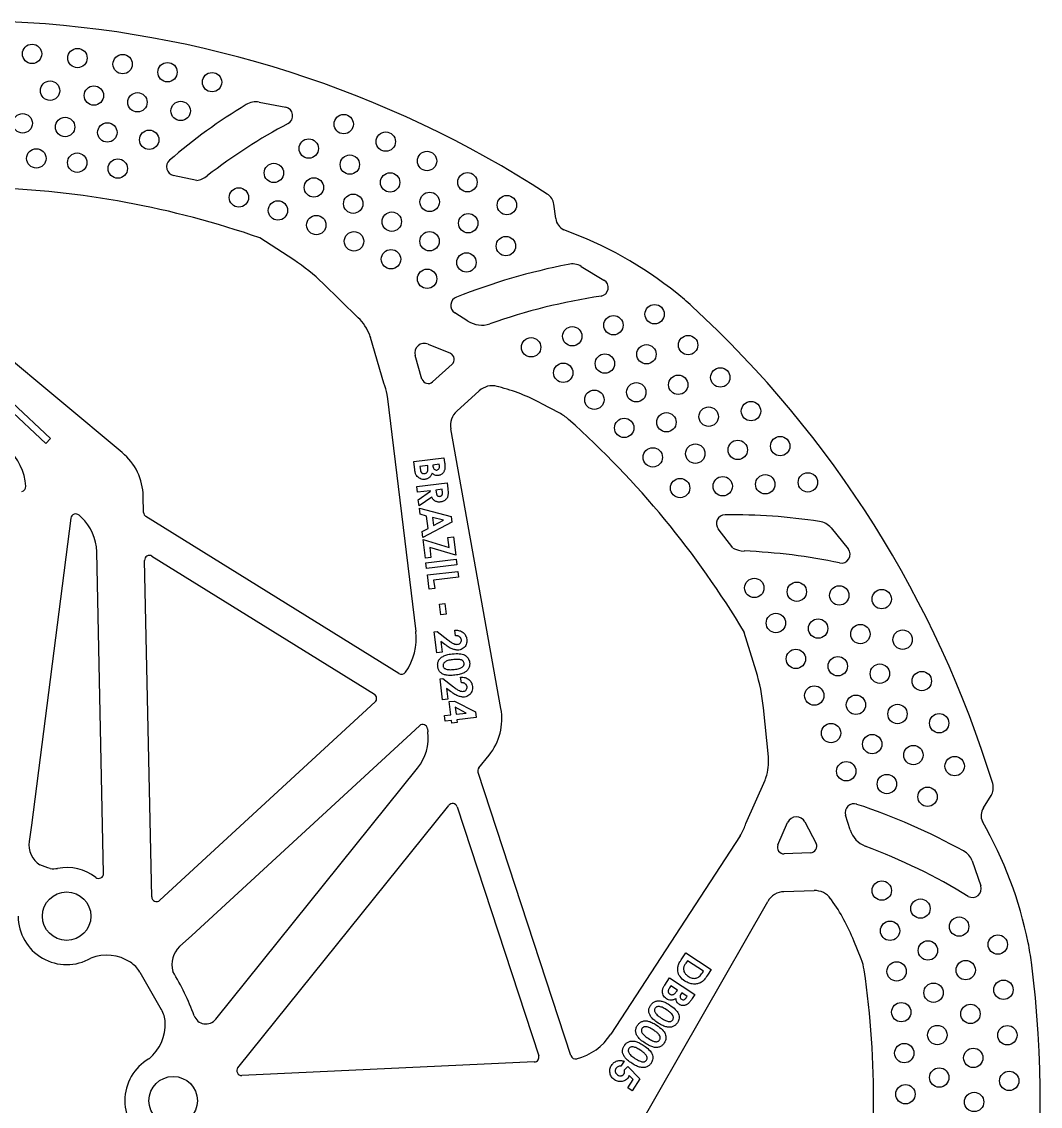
# Model space of a CAD drawing. Header units: millimetres. Extents: x -112 to 112, y -112 to 111.
# Drawn here: x 6.4 to 111.5, y -0.6 to 111.4 of the extents above; entities that cross this region are included whole.
import ezdxf

# ---------------------------------------------------------------- set-up
doc = ezdxf.new("R2010")
doc.units = ezdxf.units.MM

msp = doc.modelspace()

# ---------------------------------------------------------------- linework, layer by layer
at = {"color": 7, "linetype": 'Continuous', "lineweight": 25}
for p, q in [((30.86, 103.08), (33.61, 102.55)), ((24.43, 94.98), (22.01, 95.52)), ((61.48, 91.05), (61.28, 92.53)), ((34.44, 86.79), (30.94, 89.07)), ((16.74, 66.9), (-5.78, 85.68)), ((64.11, 86.12), (66.46, 84.71)), ((41.1, 80.82), (37.45, 84.38)), ((52.41, 80.48), (51.07, 81.34)), ((43.74, 74.08), (42.38, 78.77)), ((48.31, 78.11), (50.63, 77.15)), ((47.67, 74.48), (46.97, 76.91)), ((50.8, 76.02), (48.78, 74.19)), ((51.27, 71.19), (53.59, 73.28)), ((55.59, 73.69), (55.43, 73.74)), ((44.1, 72.71), (47.04, 48.43)), ((61.84, 71), (60.06, 71.95)), ((55.83, 40.48), (50.64, 69.35)), ((18.94, 60.73), (18.9, 62.42)), ((11.44, 60.13), (7.36, 28.46)), ((12.28, 60.44), (12.52, 60.21)), ((45.3, 44.09), (19.17, 60.31)), ((79.76, 57.06), (78.26, 59.02)), ((89.9, 59.13), (91.66, 56.96)), ((14.1, 56.67), (14.11, 56.67)), ((14.81, 23.46), (14.11, 56.67)), ((19.8, 56.21), (42.76, 41.96)), ((19.78, 21.05), (19.04, 55.78)), ((82.17, 44.35), (80.95, 48.34)), ((42.84, 41.16), (20.62, 20.69)), ((83.44, 35.49), (82.92, 40.56)), ((47.42, 38.71), (23.93, 17.07)), ((48.26, 38.4), (48.29, 38.07)), ((53.54, 34.35), (54.6, 35.67)), ((26.39, 8.41), (47.23, 34.34)), ((47.23, 34.34), (47.23, 34.34)), ((63.04, 4.66), (53.46, 33.88)), ((81.12, 28.63), (83.1, 33.1)), ((105.62, 30.23), (106.42, 31.49)), ((28.68, 3.41), (50.44, 30.49)), ((51.3, 30.33), (59.73, 4.65)), ((91.88, 27.96), (91.4, 29.48)), ((7.36, 28.46), (7.13, 26.76)), ((84.4, 26.41), (85.42, 28.73)), ((87.21, 28.78), (88.37, 26.55)), ((80.52, 27.35), (67.17, 6.86)), ((87.78, 25.58), (85.06, 25.48)), ((104.47, 24.76), (105.36, 22.17)), ((85.03, 21.58), (88.16, 21.69)), ((68.79, -4.87), (83.37, 20.57)), ((89.96, 20.72), (89.86, 20.86)), ((23.93, 17.07), (22.66, 15.91)), ((93.01, 14.64), (92.26, 16.51)), ((18.55, 13.28), (20.77, 9.42)), ((59.27, 4), (29.09, 2.6))]:
    msp.add_line(p, q, dxfattribs=at)
at = {"color": 7, "linetype": 'Continuous', "flags": 128}
for points in [[(1.39, 75.78), (9.32, 68.35), (9.32, 68.35), (8.85, 67.85), (8.85, 67.85), (0.92, 75.27)], [(46.82, 65.99), (49.95, 66.36), (49.95, 66.36), (50.01, 65.87), (50.01, 65.87), (50.02, 65.77), (50.03, 65.67), (50.04, 65.58), (50.04, 65.5), (50.04, 65.43), (50.04, 65.36), (50.04, 65.3), (50.03, 65.24), (50.03, 65.24), (50.02, 65.17), (50, 65.1), (49.98, 65.04), (49.96, 64.98), (49.93, 64.92), (49.89, 64.86), (49.85, 64.81), (49.81, 64.76), (49.76, 64.72), (49.71, 64.68), (49.66, 64.64), (49.6, 64.61), (49.55, 64.58), (49.48, 64.56), (49.42, 64.55), (49.35, 64.54), (49.35, 64.54), (49.27, 64.53), (49.18, 64.54), (49.1, 64.55), (49.02, 64.57), (48.94, 64.61), (48.87, 64.66), (48.79, 64.72), (48.72, 64.79), (48.72, 64.79), (48.69, 64.71), (48.66, 64.64), (48.63, 64.58), (48.6, 64.52), (48.56, 64.47), (48.52, 64.42), (48.48, 64.37), (48.43, 64.33), (48.38, 64.29), (48.33, 64.26), (48.28, 64.23), (48.23, 64.2), (48.17, 64.18), (48.1, 64.16), (48.04, 64.15), (47.97, 64.14), (47.97, 64.14), (47.84, 64.13), (47.72, 64.14), (47.59, 64.17), (47.48, 64.22), (47.37, 64.28), (47.27, 64.35), (47.18, 64.43), (47.11, 64.53), (47.08, 64.58), (47.05, 64.64), (47.02, 64.7), (47, 64.77), (46.98, 64.85), (46.96, 64.93), (46.94, 65.02), (46.93, 65.11), (46.93, 65.11), (46.82, 65.99)], [(48.27, 65.56), (47.46, 65.46), (47.46, 65.46), (47.48, 65.31), (47.48, 65.31), (47.49, 65.22), (47.51, 65.14), (47.53, 65.07), (47.54, 65), (47.56, 64.95), (47.59, 64.9), (47.61, 64.86), (47.64, 64.82), (47.66, 64.8), (47.69, 64.77), (47.73, 64.75), (47.76, 64.74), (47.8, 64.73), (47.84, 64.73), (47.88, 64.72), (47.92, 64.73), (47.92, 64.73), (47.97, 64.74), (48.02, 64.75), (48.06, 64.77), (48.1, 64.79), (48.14, 64.81), (48.17, 64.84), (48.2, 64.88), (48.22, 64.92), (48.25, 64.96), (48.27, 65.01), (48.28, 65.07), (48.29, 65.13), (48.29, 65.2), (48.29, 65.27), (48.29, 65.35), (48.28, 65.43), (48.28, 65.43), (48.27, 65.56)], [(49.46, 65.7), (48.8, 65.62), (48.8, 65.62), (48.81, 65.49), (48.81, 65.49), (48.83, 65.39), (48.86, 65.3), (48.9, 65.23), (48.94, 65.18), (49, 65.14), (49.06, 65.11), (49.13, 65.1), (49.2, 65.1), (49.2, 65.1), (49.27, 65.12), (49.33, 65.14), (49.38, 65.18), (49.43, 65.23), (49.46, 65.29), (49.48, 65.37), (49.48, 65.45), (49.48, 65.55), (49.48, 65.55), (49.46, 65.7)], [(50.27, 63.78), (50.34, 63.15), (50.34, 63.15), (50.36, 63.02), (50.37, 62.9), (50.37, 62.8), (50.37, 62.7), (50.37, 62.61), (50.36, 62.53), (50.35, 62.46), (50.34, 62.4), (50.32, 62.34), (50.3, 62.28), (50.27, 62.23), (50.24, 62.18), (50.2, 62.13), (50.16, 62.09), (50.12, 62.05), (50.07, 62), (50.02, 61.97), (49.97, 61.93), (49.91, 61.9), (49.85, 61.88), (49.79, 61.85), (49.72, 61.83), (49.65, 61.82), (49.58, 61.81), (49.58, 61.81), (49.51, 61.8), (49.43, 61.8), (49.36, 61.8), (49.29, 61.81), (49.23, 61.83), (49.17, 61.84), (49.11, 61.87), (49.05, 61.89), (48.99, 61.93), (48.94, 61.97), (48.89, 62.01), (48.84, 62.06), (48.8, 62.11), (48.76, 62.17), (48.72, 62.23), (48.68, 62.3), (48.68, 62.3), (47.38, 61.39), (47.38, 61.39), (47.3, 62.04), (47.3, 62.04), (48.54, 62.91), (48.54, 62.91), (48.53, 62.96), (48.53, 62.96), (47.21, 62.8), (47.21, 62.8), (47.14, 63.4), (47.14, 63.4), (50.27, 63.78)], [(49.11, 63.03), (49.14, 62.85), (49.14, 62.85), (49.15, 62.78), (49.16, 62.72), (49.17, 62.66), (49.19, 62.61), (49.2, 62.56), (49.22, 62.52), (49.24, 62.49), (49.26, 62.46), (49.31, 62.42), (49.37, 62.4), (49.44, 62.38), (49.52, 62.39), (49.52, 62.39), (49.57, 62.4), (49.61, 62.41), (49.65, 62.43), (49.69, 62.46), (49.72, 62.49), (49.75, 62.53), (49.77, 62.57), (49.78, 62.62), (49.79, 62.64), (49.79, 62.67), (49.79, 62.71), (49.79, 62.75), (49.79, 62.79), (49.79, 62.84), (49.78, 62.89), (49.77, 62.95), (49.77, 62.95), (49.75, 63.11), (49.75, 63.11), (49.11, 63.03)], [(50.68, 60.32), (50.76, 59.72), (50.76, 59.72), (47.77, 58.13), (47.77, 58.13), (47.7, 58.75), (47.7, 58.75), (48.31, 59.08), (48.31, 59.08), (48.16, 60.35), (48.16, 60.35), (47.48, 60.53), (47.48, 60.53), (47.41, 61.15), (47.41, 61.15), (50.68, 60.32)], [(49.89, 59.91), (48.77, 60.2), (48.77, 60.2), (48.87, 59.37), (48.87, 59.37), (49.89, 59.91)], [(50.94, 58.21), (51.17, 56.31), (51.17, 56.31), (48.48, 57.12), (48.48, 57.12), (48.6, 56.08), (48.6, 56.08), (48.03, 56.01), (48.03, 56.01), (47.8, 57.92), (47.8, 57.92), (50.47, 57.11), (50.47, 57.11), (50.35, 58.13), (50.35, 58.13), (50.94, 58.21)], [(51.22, 55.9), (51.29, 55.31), (51.29, 55.31), (48.16, 54.93), (48.16, 54.93), (48.09, 55.52), (48.09, 55.52), (51.22, 55.9)], [(51.37, 54.64), (51.44, 54.05), (51.44, 54.05), (48.88, 53.74), (48.88, 53.74), (48.99, 52.87), (48.99, 52.87), (48.42, 52.8), (48.42, 52.8), (48.24, 54.27), (48.24, 54.27), (51.37, 54.64)], [(50.04, 51.31), (50.17, 50.23), (50.17, 50.23), (49.63, 50.16), (49.63, 50.16), (49.5, 51.24), (49.5, 51.24), (50.04, 51.31)], [(51.15, 47.98), (51.08, 48.56), (51.08, 48.56), (51.21, 48.56), (51.33, 48.56), (51.44, 48.55), (51.55, 48.52), (51.65, 48.49), (51.74, 48.45), (51.83, 48.4), (51.92, 48.34), (52, 48.27), (52.06, 48.2), (52.13, 48.11), (52.18, 48.03), (52.22, 47.93), (52.26, 47.84), (52.28, 47.73), (52.3, 47.62), (52.3, 47.62), (52.31, 47.48), (52.3, 47.34), (52.28, 47.22), (52.24, 47.1), (52.19, 46.99), (52.12, 46.88), (52.03, 46.79), (51.94, 46.71), (51.83, 46.64), (51.72, 46.58), (51.61, 46.54), (51.49, 46.52), (51.49, 46.52), (51.42, 46.52), (51.35, 46.52), (51.27, 46.52), (51.2, 46.53), (51.12, 46.54), (51.04, 46.56), (50.96, 46.58), (50.87, 46.61), (50.79, 46.64), (50.69, 46.68), (50.6, 46.73), (50.5, 46.79), (50.39, 46.85), (50.28, 46.93), (50.16, 47.01), (50.04, 47.1), (50.04, 47.1), (49.63, 47.4), (49.63, 47.4), (49.77, 46.29), (49.77, 46.29), (49.22, 46.22), (49.22, 46.22), (48.95, 48.39), (48.95, 48.39), (49.24, 48.42), (49.24, 48.42), (50.34, 47.57), (50.34, 47.57), (50.44, 47.5), (50.53, 47.43), (50.62, 47.37), (50.7, 47.32), (50.77, 47.27), (50.84, 47.23), (50.91, 47.2), (50.97, 47.18), (51.08, 47.14), (51.19, 47.11), (51.28, 47.1), (51.37, 47.11), (51.37, 47.11), (51.46, 47.13), (51.54, 47.16), (51.6, 47.2), (51.66, 47.26), (51.7, 47.33), (51.73, 47.41), (51.74, 47.5), (51.74, 47.59), (51.74, 47.59), (51.73, 47.63), (51.72, 47.68), (51.7, 47.72), (51.68, 47.76), (51.66, 47.8), (51.63, 47.83), (51.59, 47.86), (51.56, 47.89), (51.52, 47.91), (51.47, 47.94), (51.43, 47.95), (51.38, 47.97), (51.33, 47.98), (51.27, 47.98), (51.21, 47.98), (51.15, 47.98)], [(52.59, 45.23), (52.6, 45.15), (52.6, 45.07), (52.59, 44.99), (52.59, 44.91), (52.57, 44.84), (52.55, 44.76), (52.52, 44.69), (52.49, 44.62), (52.45, 44.56), (52.41, 44.5), (52.36, 44.44), (52.31, 44.38), (52.25, 44.32), (52.18, 44.27), (52.1, 44.22), (52.03, 44.18), (51.94, 44.14), (51.84, 44.1), (51.74, 44.06), (51.62, 44.03), (51.5, 44), (51.37, 43.97), (51.23, 43.95), (51.08, 43.93), (51.08, 43.93), (50.93, 43.91), (50.78, 43.9), (50.65, 43.89), (50.52, 43.89), (50.4, 43.9), (50.29, 43.91), (50.19, 43.93), (50.09, 43.95), (50, 43.97), (49.92, 44), (49.84, 44.04), (49.77, 44.07), (49.71, 44.11), (49.65, 44.16), (49.59, 44.2), (49.54, 44.25), (49.49, 44.31), (49.45, 44.37), (49.42, 44.43), (49.38, 44.5), (49.36, 44.58), (49.34, 44.65), (49.32, 44.73), (49.3, 44.82), (49.3, 44.82), (49.3, 44.91), (49.29, 44.99), (49.3, 45.07), (49.31, 45.15), (49.32, 45.22), (49.34, 45.3), (49.37, 45.37), (49.4, 45.43), (49.43, 45.5), (49.48, 45.56), (49.52, 45.62), (49.58, 45.67), (49.64, 45.73), (49.7, 45.78), (49.77, 45.82), (49.85, 45.87), (49.93, 45.91), (50.03, 45.95), (50.13, 45.99), (50.24, 46.02), (50.36, 46.05), (50.49, 46.08), (50.63, 46.1), (50.78, 46.12), (50.78, 46.12), (50.99, 46.14), (51.19, 46.15), (51.37, 46.15), (51.53, 46.14), (51.69, 46.12), (51.83, 46.1), (51.95, 46.06), (52.06, 46.01), (52.06, 46.01), (52.17, 45.94), (52.27, 45.87), (52.35, 45.78), (52.43, 45.69), (52.48, 45.59), (52.53, 45.48), (52.57, 45.36), (52.59, 45.23)], [(52.03, 45.15), (52.01, 45.22), (51.98, 45.29), (51.95, 45.35), (51.9, 45.41), (51.87, 45.43), (51.83, 45.46), (51.79, 45.48), (51.75, 45.5), (51.71, 45.51), (51.65, 45.52), (51.6, 45.54), (51.54, 45.55), (51.48, 45.55), (51.41, 45.56), (51.33, 45.56), (51.24, 45.56), (51.15, 45.55), (51.06, 45.55), (50.95, 45.54), (50.84, 45.52), (50.84, 45.52), (50.7, 45.5), (50.57, 45.48), (50.45, 45.46), (50.35, 45.43), (50.25, 45.4), (50.17, 45.36), (50.1, 45.32), (50.04, 45.28), (49.99, 45.24), (49.95, 45.19), (49.92, 45.15), (49.89, 45.1), (49.87, 45.05), (49.86, 45), (49.85, 44.94), (49.86, 44.89), (49.86, 44.89), (49.87, 44.84), (49.88, 44.79), (49.91, 44.74), (49.94, 44.7), (49.97, 44.66), (50.01, 44.63), (50.06, 44.6), (50.11, 44.57), (50.11, 44.57), (50.19, 44.54), (50.27, 44.52), (50.37, 44.5), (50.48, 44.5), (50.59, 44.49), (50.72, 44.5), (50.85, 44.5), (51, 44.52), (51, 44.52), (51.15, 44.54), (51.28, 44.56), (51.41, 44.59), (51.52, 44.62), (51.62, 44.65), (51.7, 44.68), (51.77, 44.72), (51.83, 44.76), (51.89, 44.81), (51.93, 44.85), (51.96, 44.9), (51.99, 44.94), (52.01, 44.99), (52.02, 45.04), (52.03, 45.1), (52.03, 45.15)], [(51.74, 43.13), (51.67, 43.71), (51.67, 43.71), (51.8, 43.71), (51.91, 43.71), (52.03, 43.7), (52.13, 43.67), (52.24, 43.64), (52.33, 43.6), (52.42, 43.55), (52.51, 43.49), (52.58, 43.42), (52.65, 43.35), (52.71, 43.27), (52.76, 43.18), (52.81, 43.09), (52.84, 42.99), (52.87, 42.88), (52.89, 42.77), (52.89, 42.77), (52.9, 42.63), (52.89, 42.5), (52.87, 42.37), (52.83, 42.25), (52.77, 42.14), (52.71, 42.04), (52.62, 41.94), (52.52, 41.86), (52.42, 41.79), (52.31, 41.73), (52.19, 41.7), (52.08, 41.67), (52.08, 41.67), (52.01, 41.67), (51.94, 41.67), (51.86, 41.67), (51.78, 41.68), (51.71, 41.69), (51.63, 41.71), (51.54, 41.73), (51.46, 41.76), (51.37, 41.79), (51.28, 41.83), (51.18, 41.88), (51.08, 41.94), (50.98, 42.01), (50.87, 42.08), (50.75, 42.16), (50.63, 42.25), (50.63, 42.25), (50.22, 42.55), (50.22, 42.55), (50.35, 41.44), (50.35, 41.44), (49.8, 41.37), (49.8, 41.37), (49.54, 43.54), (49.54, 43.54), (49.83, 43.57), (49.83, 43.57), (50.93, 42.72), (50.93, 42.72), (51.03, 42.65), (51.12, 42.58), (51.2, 42.52), (51.28, 42.47), (51.36, 42.42), (51.43, 42.39), (51.5, 42.35), (51.56, 42.33), (51.67, 42.29), (51.77, 42.27), (51.87, 42.25), (51.96, 42.26), (51.96, 42.26), (52.05, 42.28), (52.12, 42.31), (52.19, 42.35), (52.24, 42.41), (52.29, 42.48), (52.32, 42.56), (52.33, 42.65), (52.33, 42.74), (52.33, 42.74), (52.32, 42.78), (52.31, 42.83), (52.29, 42.87), (52.27, 42.91), (52.24, 42.95), (52.21, 42.98), (52.18, 43.01), (52.14, 43.04), (52.1, 43.07), (52.06, 43.09), (52.01, 43.1), (51.96, 43.12), (51.91, 43.13), (51.86, 43.13), (51.8, 43.13), (51.74, 43.13)], [(53.2, 40.15), (53.28, 39.56), (53.28, 39.56), (51.26, 39.31), (51.26, 39.31), (51.3, 39.04), (51.3, 39.04), (50.75, 38.97), (50.75, 38.97), (50.71, 39.25), (50.71, 39.25), (50.07, 39.17), (50.07, 39.17), (50, 39.75), (50, 39.75), (50.64, 39.83), (50.64, 39.83), (50.48, 41.2), (50.48, 41.2), (51.03, 41.26), (51.03, 41.26), (53.2, 40.15)], [(51.19, 39.9), (52.24, 40.02), (52.24, 40.02), (51.11, 40.61), (51.11, 40.61), (51.19, 39.9)], [(77.54, 13.55), (77.15, 12.96), (77.15, 12.96), (77.06, 12.82), (76.96, 12.69), (76.87, 12.58), (76.79, 12.48), (76.7, 12.39), (76.62, 12.31), (76.53, 12.25), (76.45, 12.2), (76.37, 12.15), (76.28, 12.12), (76.19, 12.09), (76.1, 12.06), (76, 12.05), (75.9, 12.04), (75.8, 12.03), (75.69, 12.04), (75.58, 12.05), (75.47, 12.07), (75.36, 12.09), (75.25, 12.13), (75.14, 12.17), (75.04, 12.22), (74.93, 12.28), (74.82, 12.34), (74.82, 12.34), (74.68, 12.45), (74.55, 12.56), (74.43, 12.68), (74.33, 12.81), (74.24, 12.94), (74.17, 13.08), (74.12, 13.22), (74.09, 13.37), (74.07, 13.51), (74.07, 13.64), (74.08, 13.77), (74.11, 13.9), (74.13, 13.97), (74.16, 14.04), (74.2, 14.13), (74.24, 14.22), (74.3, 14.32), (74.36, 14.42), (74.43, 14.54), (74.51, 14.66), (74.51, 14.66), (74.9, 15.27), (74.9, 15.27), (77.54, 13.55)], [(76.73, 13.37), (75.07, 14.45), (75.07, 14.45), (74.92, 14.21), (74.92, 14.21), (74.87, 14.13), (74.82, 14.05), (74.78, 13.98), (74.74, 13.91), (74.72, 13.84), (74.7, 13.78), (74.68, 13.72), (74.67, 13.66), (74.67, 13.56), (74.69, 13.46), (74.72, 13.35), (74.77, 13.24), (74.8, 13.19), (74.84, 13.13), (74.88, 13.08), (74.93, 13.03), (74.98, 12.98), (75.04, 12.93), (75.1, 12.89), (75.17, 12.84), (75.17, 12.84), (75.27, 12.78), (75.37, 12.73), (75.47, 12.69), (75.58, 12.66), (75.67, 12.64), (75.77, 12.63), (75.87, 12.64), (75.97, 12.65), (75.97, 12.65), (76.05, 12.68), (76.14, 12.72), (76.22, 12.77), (76.3, 12.83), (76.38, 12.9), (76.46, 12.99), (76.54, 13.09), (76.62, 13.2), (76.62, 13.2), (76.73, 13.37)], [(73.22, 12.68), (75.85, 10.96), (75.85, 10.96), (75.58, 10.55), (75.58, 10.55), (75.52, 10.46), (75.47, 10.38), (75.41, 10.31), (75.36, 10.24), (75.32, 10.19), (75.27, 10.13), (75.23, 10.09), (75.19, 10.05), (75.19, 10.05), (75.13, 10.01), (75.08, 9.97), (75.02, 9.93), (74.96, 9.9), (74.9, 9.87), (74.84, 9.85), (74.78, 9.84), (74.71, 9.83), (74.65, 9.82), (74.58, 9.83), (74.52, 9.83), (74.46, 9.84), (74.4, 9.86), (74.34, 9.89), (74.28, 9.91), (74.22, 9.95), (74.22, 9.95), (74.15, 10), (74.09, 10.06), (74.03, 10.12), (73.99, 10.19), (73.95, 10.27), (73.92, 10.35), (73.91, 10.45), (73.89, 10.55), (73.89, 10.55), (73.83, 10.51), (73.76, 10.48), (73.7, 10.45), (73.63, 10.42), (73.57, 10.4), (73.51, 10.39), (73.44, 10.38), (73.38, 10.38), (73.26, 10.39), (73.14, 10.42), (73.03, 10.46), (72.91, 10.53), (72.91, 10.53), (72.81, 10.61), (72.72, 10.7), (72.64, 10.8), (72.58, 10.91), (72.54, 11.03), (72.51, 11.14), (72.5, 11.26), (72.5, 11.38), (72.51, 11.44), (72.53, 11.51), (72.55, 11.57), (72.57, 11.64), (72.61, 11.71), (72.64, 11.78), (72.69, 11.86), (72.74, 11.94), (72.74, 11.94), (73.22, 12.68)], [(74.04, 11.42), (73.37, 11.86), (73.37, 11.86), (73.29, 11.74), (73.29, 11.74), (73.24, 11.66), (73.2, 11.59), (73.16, 11.53), (73.14, 11.47), (73.11, 11.41), (73.1, 11.36), (73.09, 11.31), (73.09, 11.27), (73.1, 11.23), (73.1, 11.19), (73.12, 11.16), (73.13, 11.12), (73.16, 11.09), (73.18, 11.06), (73.21, 11.04), (73.25, 11.01), (73.25, 11.01), (73.29, 10.99), (73.34, 10.97), (73.38, 10.95), (73.42, 10.94), (73.47, 10.94), (73.51, 10.94), (73.56, 10.95), (73.6, 10.96), (73.65, 10.98), (73.69, 11.01), (73.74, 11.04), (73.78, 11.08), (73.83, 11.13), (73.88, 11.19), (73.93, 11.25), (73.97, 11.32), (73.97, 11.32), (74.04, 11.42)], [(74.05, 8.05), (74, 7.98), (73.95, 7.92), (73.89, 7.86), (73.84, 7.81), (73.78, 7.76), (73.71, 7.72), (73.65, 7.68), (73.58, 7.65), (73.51, 7.62), (73.44, 7.6), (73.36, 7.59), (73.28, 7.58), (73.2, 7.58), (73.12, 7.58), (73.03, 7.59), (72.94, 7.61), (72.85, 7.63), (72.75, 7.66), (72.64, 7.7), (72.54, 7.75), (72.42, 7.8), (72.31, 7.87), (72.18, 7.94), (72.06, 8.02), (72.06, 8.02), (71.93, 8.11), (71.81, 8.19), (71.71, 8.27), (71.61, 8.35), (71.52, 8.43), (71.44, 8.51), (71.37, 8.59), (71.31, 8.67), (71.26, 8.74), (71.22, 8.82), (71.18, 8.89), (71.15, 8.97), (71.13, 9.04), (71.11, 9.12), (71.09, 9.19), (71.09, 9.26), (71.09, 9.33), (71.1, 9.4), (71.11, 9.47), (71.13, 9.55), (71.16, 9.62), (71.19, 9.69), (71.23, 9.77), (71.27, 9.84), (71.27, 9.84), (71.32, 9.91), (71.37, 9.98), (71.43, 10.04), (71.49, 10.09), (71.54, 10.14), (71.61, 10.18), (71.67, 10.22), (71.74, 10.25), (71.8, 10.27), (71.88, 10.29), (71.95, 10.31), (72.03, 10.32), (72.11, 10.32), (72.19, 10.32), (72.27, 10.31), (72.36, 10.29), (72.45, 10.27), (72.55, 10.24), (72.65, 10.2), (72.76, 10.16), (72.87, 10.1), (72.99, 10.04), (73.11, 9.97), (73.24, 9.89), (73.24, 9.89), (73.41, 9.77), (73.56, 9.65), (73.7, 9.54), (73.82, 9.42), (73.93, 9.31), (74.02, 9.2), (74.09, 9.09), (74.14, 8.98), (74.14, 8.98), (74.18, 8.86), (74.21, 8.74), (74.22, 8.62), (74.21, 8.51), (74.19, 8.39), (74.16, 8.28), (74.11, 8.16), (74.05, 8.05)], [(75.04, 10.77), (74.49, 11.13), (74.49, 11.13), (74.42, 11.02), (74.42, 11.02), (74.37, 10.94), (74.33, 10.85), (74.32, 10.77), (74.32, 10.7), (74.33, 10.64), (74.37, 10.58), (74.41, 10.52), (74.47, 10.48), (74.47, 10.48), (74.53, 10.44), (74.59, 10.43), (74.66, 10.42), (74.72, 10.43), (74.78, 10.46), (74.84, 10.5), (74.9, 10.56), (74.96, 10.64), (74.96, 10.64), (75.04, 10.77)], [(73.56, 8.35), (73.6, 8.41), (73.62, 8.48), (73.63, 8.55), (73.63, 8.63), (73.61, 8.71), (73.57, 8.79), (73.52, 8.87), (73.45, 8.96), (73.4, 9.01), (73.35, 9.06), (73.29, 9.11), (73.23, 9.16), (73.15, 9.21), (73.08, 9.27), (72.99, 9.33), (72.9, 9.39), (72.9, 9.39), (72.78, 9.47), (72.66, 9.53), (72.56, 9.59), (72.46, 9.64), (72.36, 9.67), (72.28, 9.7), (72.2, 9.72), (72.13, 9.72), (72.07, 9.72), (72.01, 9.71), (71.95, 9.7), (71.9, 9.68), (71.85, 9.65), (71.81, 9.62), (71.77, 9.58), (71.74, 9.54), (71.74, 9.54), (71.71, 9.49), (71.69, 9.44), (71.68, 9.39), (71.68, 9.34), (71.68, 9.29), (71.69, 9.24), (71.71, 9.19), (71.73, 9.13), (71.73, 9.13), (71.77, 9.06), (71.82, 8.99), (71.88, 8.92), (71.96, 8.84), (72.04, 8.77), (72.14, 8.69), (72.25, 8.61), (72.38, 8.52), (72.38, 8.52), (72.5, 8.44), (72.62, 8.38), (72.73, 8.32), (72.83, 8.27), (72.93, 8.23), (73.01, 8.2), (73.09, 8.18), (73.17, 8.17), (73.23, 8.17), (73.29, 8.18), (73.35, 8.19), (73.4, 8.21), (73.45, 8.24), (73.49, 8.27), (73.53, 8.31), (73.56, 8.35)], [(72.69, 5.97), (72.64, 5.9), (72.59, 5.84), (72.54, 5.78), (72.48, 5.73), (72.42, 5.68), (72.36, 5.64), (72.29, 5.6), (72.22, 5.57), (72.15, 5.54), (72.08, 5.52), (72, 5.51), (71.93, 5.5), (71.84, 5.5), (71.76, 5.5), (71.67, 5.51), (71.58, 5.53), (71.49, 5.55), (71.39, 5.58), (71.29, 5.62), (71.18, 5.67), (71.07, 5.72), (70.95, 5.79), (70.83, 5.86), (70.7, 5.94), (70.7, 5.94), (70.57, 6.03), (70.46, 6.11), (70.35, 6.19), (70.25, 6.27), (70.16, 6.35), (70.09, 6.43), (70.02, 6.51), (69.96, 6.59), (69.91, 6.66), (69.86, 6.74), (69.83, 6.81), (69.79, 6.89), (69.77, 6.96), (69.75, 7.03), (69.74, 7.11), (69.73, 7.18), (69.73, 7.25), (69.74, 7.32), (69.75, 7.39), (69.77, 7.47), (69.8, 7.54), (69.83, 7.61), (69.87, 7.69), (69.92, 7.76), (69.92, 7.76), (69.97, 7.83), (70.02, 7.9), (70.07, 7.96), (70.13, 8.01), (70.19, 8.06), (70.25, 8.1), (70.31, 8.14), (70.38, 8.17), (70.45, 8.19), (70.52, 8.21), (70.59, 8.23), (70.67, 8.24), (70.75, 8.24), (70.83, 8.24), (70.92, 8.23), (71, 8.21), (71.1, 8.19), (71.19, 8.16), (71.29, 8.12), (71.4, 8.08), (71.51, 8.02), (71.63, 7.96), (71.75, 7.89), (71.88, 7.81), (71.88, 7.81), (72.05, 7.69), (72.21, 7.57), (72.35, 7.46), (72.47, 7.34), (72.57, 7.23), (72.66, 7.12), (72.73, 7.01), (72.78, 6.9), (72.78, 6.9), (72.82, 6.78), (72.85, 6.66), (72.86, 6.54), (72.86, 6.43), (72.84, 6.31), (72.8, 6.2), (72.75, 6.08), (72.69, 5.97)], [(72.21, 6.27), (72.24, 6.33), (72.26, 6.4), (72.27, 6.47), (72.27, 6.55), (72.25, 6.63), (72.22, 6.71), (72.16, 6.79), (72.09, 6.88), (72.04, 6.93), (71.99, 6.98), (71.94, 7.03), (71.87, 7.08), (71.8, 7.13), (71.72, 7.19), (71.63, 7.25), (71.54, 7.31), (71.54, 7.31), (71.42, 7.39), (71.31, 7.45), (71.2, 7.51), (71.1, 7.56), (71.01, 7.59), (70.92, 7.62), (70.84, 7.64), (70.77, 7.64), (70.71, 7.64), (70.65, 7.63), (70.59, 7.62), (70.54, 7.6), (70.5, 7.57), (70.45, 7.54), (70.42, 7.5), (70.38, 7.46), (70.38, 7.46), (70.36, 7.41), (70.34, 7.36), (70.33, 7.31), (70.32, 7.26), (70.32, 7.21), (70.33, 7.16), (70.35, 7.11), (70.37, 7.05), (70.37, 7.05), (70.41, 6.98), (70.46, 6.91), (70.53, 6.84), (70.6, 6.76), (70.69, 6.69), (70.79, 6.61), (70.9, 6.53), (71.02, 6.44), (71.02, 6.44), (71.15, 6.36), (71.26, 6.3), (71.37, 6.24), (71.48, 6.19), (71.57, 6.15), (71.66, 6.12), (71.74, 6.1), (71.81, 6.09), (71.88, 6.09), (71.94, 6.1), (71.99, 6.11), (72.05, 6.13), (72.09, 6.16), (72.14, 6.19), (72.17, 6.23), (72.21, 6.27)], [(71.33, 3.89), (71.29, 3.82), (71.23, 3.76), (71.18, 3.7), (71.12, 3.65), (71.06, 3.6), (71, 3.56), (70.94, 3.52), (70.87, 3.49), (70.8, 3.46), (70.72, 3.44), (70.65, 3.43), (70.57, 3.42), (70.49, 3.42), (70.4, 3.42), (70.32, 3.43), (70.23, 3.45), (70.13, 3.47), (70.03, 3.5), (69.93, 3.54), (69.82, 3.59), (69.71, 3.64), (69.59, 3.71), (69.47, 3.78), (69.34, 3.86), (69.34, 3.86), (69.22, 3.95), (69.1, 4.03), (68.99, 4.11), (68.9, 4.19), (68.81, 4.27), (68.73, 4.35), (68.66, 4.43), (68.6, 4.51), (68.55, 4.58), (68.51, 4.66), (68.47, 4.73), (68.44, 4.81), (68.41, 4.88), (68.39, 4.95), (68.38, 5.03), (68.38, 5.1), (68.38, 5.17), (68.38, 5.24), (68.4, 5.31), (68.42, 5.39), (68.44, 5.46), (68.48, 5.53), (68.52, 5.61), (68.56, 5.68), (68.56, 5.68), (68.61, 5.75), (68.66, 5.82), (68.72, 5.88), (68.77, 5.93), (68.83, 5.98), (68.89, 6.02), (68.96, 6.06), (69.02, 6.09), (69.09, 6.11), (69.16, 6.13), (69.24, 6.15), (69.31, 6.16), (69.39, 6.16), (69.48, 6.16), (69.56, 6.15), (69.65, 6.13), (69.74, 6.11), (69.84, 6.08), (69.94, 6.04), (70.05, 6), (70.16, 5.94), (70.27, 5.88), (70.4, 5.81), (70.52, 5.73), (70.52, 5.73), (70.7, 5.61), (70.85, 5.49), (70.99, 5.38), (71.11, 5.26), (71.22, 5.15), (71.3, 5.04), (71.37, 4.93), (71.43, 4.82), (71.43, 4.82), (71.47, 4.7), (71.49, 4.58), (71.51, 4.46), (71.5, 4.35), (71.48, 4.23), (71.45, 4.12), (71.4, 4), (71.33, 3.89)], [(70.85, 4.19), (70.88, 4.25), (70.91, 4.32), (70.92, 4.39), (70.92, 4.47), (70.9, 4.55), (70.86, 4.63), (70.81, 4.71), (70.73, 4.8), (70.69, 4.85), (70.64, 4.9), (70.58, 4.95), (70.51, 5), (70.44, 5.05), (70.36, 5.11), (70.28, 5.17), (70.19, 5.23), (70.19, 5.23), (70.06, 5.31), (69.95, 5.37), (69.84, 5.43), (69.74, 5.48), (69.65, 5.51), (69.57, 5.54), (69.49, 5.56), (69.42, 5.56), (69.35, 5.56), (69.29, 5.55), (69.24, 5.54), (69.19, 5.52), (69.14, 5.49), (69.1, 5.46), (69.06, 5.42), (69.03, 5.38), (69.03, 5.38), (69, 5.33), (68.98, 5.28), (68.97, 5.23), (68.97, 5.18), (68.97, 5.13), (68.98, 5.08), (68.99, 5.03), (69.02, 4.97), (69.02, 4.97), (69.06, 4.9), (69.11, 4.83), (69.17, 4.76), (69.25, 4.68), (69.33, 4.61), (69.43, 4.53), (69.54, 4.45), (69.66, 4.36), (69.66, 4.36), (69.79, 4.28), (69.91, 4.22), (70.02, 4.16), (70.12, 4.11), (70.22, 4.07), (70.3, 4.04), (70.38, 4.02), (70.45, 4.01), (70.52, 4.01), (70.58, 4.02), (70.64, 4.03), (70.69, 4.05), (70.74, 4.08), (70.78, 4.11), (70.82, 4.15), (70.85, 4.19)], [(70.18, 2.26), (69.37, 1.03), (69.37, 1.03), (68.91, 1.33), (68.91, 1.33), (69.47, 2.19), (69.47, 2.19), (69.06, 2.61), (69.06, 2.61), (69.04, 2.56), (69.02, 2.51), (69, 2.46), (68.98, 2.42), (68.98, 2.42), (68.91, 2.34), (68.85, 2.26), (68.78, 2.19), (68.7, 2.13), (68.62, 2.08), (68.53, 2.04), (68.44, 2.01), (68.34, 1.99), (68.24, 1.97), (68.15, 1.97), (68.05, 1.97), (67.95, 1.99), (67.85, 2.02), (67.76, 2.05), (67.66, 2.1), (67.56, 2.16), (67.56, 2.16), (67.47, 2.22), (67.39, 2.29), (67.32, 2.37), (67.25, 2.45), (67.2, 2.54), (67.15, 2.64), (67.11, 2.74), (67.09, 2.84), (67.07, 2.95), (67.06, 3.05), (67.06, 3.16), (67.08, 3.26), (67.1, 3.36), (67.14, 3.46), (67.18, 3.56), (67.24, 3.65), (67.24, 3.65), (67.3, 3.73), (67.36, 3.81), (67.42, 3.87), (67.49, 3.93), (67.56, 3.99), (67.64, 4.03), (67.72, 4.07), (67.81, 4.1), (67.89, 4.13), (67.98, 4.15), (68.07, 4.16), (68.16, 4.16), (68.26, 4.15), (68.35, 4.13), (68.44, 4.11), (68.54, 4.08), (68.54, 4.08), (68.19, 3.55), (68.19, 3.55), (68.11, 3.56), (68.04, 3.55), (67.97, 3.54), (67.9, 3.51), (67.84, 3.48), (67.79, 3.44), (67.74, 3.39), (67.7, 3.34), (67.7, 3.34), (67.67, 3.3), (67.65, 3.25), (67.64, 3.21), (67.63, 3.16), (67.62, 3.12), (67.62, 3.07), (67.62, 3.02), (67.63, 2.98), (67.65, 2.93), (67.66, 2.88), (67.69, 2.84), (67.71, 2.8), (67.74, 2.76), (67.78, 2.73), (67.82, 2.69), (67.86, 2.66), (67.86, 2.66), (67.96, 2.61), (68.05, 2.58), (68.14, 2.57), (68.23, 2.57), (68.28, 2.58), (68.32, 2.6), (68.36, 2.61), (68.4, 2.64), (68.43, 2.66), (68.47, 2.69), (68.5, 2.72), (68.52, 2.76), (68.52, 2.76), (68.55, 2.8), (68.57, 2.85), (68.58, 2.9), (68.59, 2.95), (68.59, 3), (68.59, 3.06), (68.58, 3.12), (68.57, 3.18), (68.57, 3.18), (68.92, 3.53), (68.92, 3.53), (70.18, 2.26)]]:
    msp.add_lwpolyline(points, dxfattribs=at)
at = {"color": 7, "linetype": 'Continuous', "lineweight": 25}
for centre, radius in [((7.43, 108.06), 1), ((12.12, 107.63), 1), ((16.78, 107), 1), ((21.41, 106.17), 1), ((9.29, 104.26), 1), ((26.01, 105.14), 1), ((13.81, 103.76), 1), ((18.31, 103.06), 1), ((22.77, 102.17), 1), ((6.46, 100.89), 1), ((10.84, 100.51), 1), ((15.2, 99.95), 1), ((39.6, 100.81), 1), ((19.52, 99.19), 1), ((43.94, 99), 1), ((35.99, 98.29), 1), ((7.87, 97.27), 1), ((12.09, 96.83), 1), ((40.23, 96.63), 1), ((48.2, 97), 1), ((16.28, 96.22), 1), ((32.39, 95.77), 1), ((36.52, 94.27), 1), ((44.39, 94.79), 1), ((52.37, 94.81), 1), ((28.78, 93.24), 1), ((40.58, 92.59), 1), ((48.47, 92.78), 1), ((56.44, 92.45), 1), ((32.81, 91.9), 1), ((36.77, 90.39), 1), ((44.56, 90.74), 1), ((52.45, 90.58), 1), ((40.66, 88.71), 1), ((48.46, 88.72), 1), ((56.34, 88.22), 1), ((44.48, 86.86), 1), ((52.27, 86.53), 1), ((48.21, 84.84), 1), ((71.69, 81.19), 1), ((67.44, 80.05), 1), ((63.19, 78.91), 1), ((58.94, 77.77), 1), ((75.15, 78), 1), ((70.85, 77.05), 1), ((62.26, 75.14), 1), ((66.56, 76.09), 1), ((78.47, 74.66), 1), ((69.8, 73.13), 1), ((74.13, 73.9), 1), ((65.47, 72.36), 1), ((81.64, 71.18), 1), ((72.91, 70.03), 1), ((77.27, 70.61), 1), ((68.55, 69.45), 1), ((84.65, 67.57), 1), ((71.5, 66.41), 1), ((75.89, 66.79), 1), ((80.27, 67.18), 1), ((74.32, 63.24), 1), ((78.72, 63.43), 1), ((83.11, 63.63), 1), ((87.51, 63.83), 1), ((81.98, 52.93), 1), ((86.37, 52.54), 1), ((90.75, 52.16), 1), ((95.13, 51.78), 1), ((84.21, 49.31), 1), ((88.57, 48.74), 1), ((92.93, 48.17), 1), ((97.29, 47.59), 1), ((86.27, 45.61), 1), ((90.6, 44.85), 1), ((94.94, 44.08), 1), ((99.27, 43.32), 1), ((88.17, 41.82), 1), ((92.47, 40.87), 1), ((96.76, 39.92), 1), ((101.06, 38.97), 1), ((89.9, 37.95), 1), ((94.15, 36.81), 1), ((98.4, 35.68), 1), ((91.47, 34.01), 1), ((102.66, 34.54), 1), ((95.66, 32.69), 1), ((99.86, 31.37), 1), ((95.14, 21.69), 1), ((11, 19.05), 2.5), ((99.13, 19.83), 1), ((95.99, 17.54), 1), ((103.12, 17.97), 1), ((107.11, 16.12), 1), ((99.9, 15.51), 1), ((96.67, 13.35), 1), ((103.8, 13.48), 1), ((107.7, 11.45), 1), ((100.48, 11.15), 1), ((97.15, 9.14), 1), ((104.29, 8.96), 1), ((100.87, 6.78), 1), ((108.1, 6.76), 1), ((97.46, 4.91), 1), ((104.58, 4.42), 1), ((101.07, 2.39), 1), ((22, 0), 2.5), ((108.29, 2.05), 1), ((97.58, 0.67), 1), ((104.67, -0.13), 1)]:
    msp.add_circle(centre, radius, dxfattribs=at)
for centre, radius, start, end in [((0, 0), 111.5, 57.0698, 87.3605), ((30.52, 101.32), 1.8, 78.9964, 123.5618), ((59.99, 52.58), 58.76, 121.2326, 130.7683), ((33.44, 101.67), 0.9, 298.0745, 78.9964), ((62.32, 47.68), 60.33, 118.1476, 127.5726), ((22.21, 96.39), 0.9, 130.7683, 257.4789), ((23.83, 97.7), 2.79, 282.2667, 307.5726), ((0, 0), 94.29, 70.8426, 88.2275), ((59.8, 92.33), 1.5, 7.6759, 57.0698), ((62.97, 91.25), 1.5, 187.6759, 244.0745), ((48.47, 51.56), 40.76, 51.247, 70.1456), ((23.51, 70.04), 20, 45.8055, 56.8723), ((74.99, 23.4), 64.1, 100.9964, 111.742), ((63.19, 84.58), 1.8, 58.9964, 103.5618), ((66, 83.94), 0.9, 280.7606, 58.9964), ((51.55, 82.1), 0.9, 109.7509, 237.4789), ((74.99, 23.4), 60.3, 98.4177, 109.6726), ((55.21, 59.95), 30, 47.3605, 51.247), ((0, 0), 111.5, 17.0698, 47.3605), ((37.62, 77.24), 5, 20.926, 45.8055), ((53.87, 82.76), 2.7, 237.4789, 287.7959), ((40.46, 78.22), 2, 16.1135, 23.7261), ((47.94, 77.18), 1, 68.1101, 195.4427), ((50.31, 76.52), 0.7, 314.3006, 62.8706), ((38.16, 71.85), 6, 10.0662, 21.7643), ((48.33, 74.73), 0.7, 200.7066, 309.8405), ((42.12, 72.47), 2, 6.899, 12.3861), ((54.93, 71.8), 2, 75.5964, 132.111), ((50.62, 54.32), 20, 61.8224, 75.5964), ((52.61, 69.7), 2, 132.111, 190.1811), ((59.48, 66.59), 5, 48.2275, 61.8224), ((0, 0), 94.29, 30.8426, 48.2275), ((0.81, 62.96), 6, 4.4946, 46.899), ((12.9, 62.29), 6, 1.2166, 50.1811), ((6.29, 63.39), 0.5, 278.1588, 4.4946), ((11.94, 60.07), 0.5, 46.899, 172.6533), ((19.44, 60.74), 0.5, 181.2166, 238.1588), ((78.97, 59.57), 0.9, 90.7683, 217.4789), ((79.75, 1.72), 58.76, 81.2326, 90.7683), ((9.11, 56.56), 5, 1.2497, 46.899), ((88.5, 58), 1.8, 38.9964, 83.5618), ((19.54, 55.79), 0.5, 58.1588, 181.2166), ((81.06, 59.52), 2.79, 242.2667, 267.5726), ((78.39, -3.53), 60.33, 78.1476, 87.5726), ((90.96, 56.39), 0.9, 258.0745, 38.9964), ((41.09, 47.71), 6, 324.4946, 6.899), ((45.56, 44.51), 0.5, 238.1588, 324.4946), ((63.03, 38.54), 20, 5.8055, 16.8723), ((42.5, 41.53), 0.5, 312.6533, 58.1588), ((49.92, 39.42), 6, 321.2166, 10.1811), ((43.33, 37.47), 5, 321.2497, 6.899), ((47.76, 38.34), 0.5, 6.899, 132.6533), ((78.46, 34.99), 5, 340.926, 5.8055), ((53.93, 34.04), 0.5, 141.2166, 198.1588), ((81.27, 33.91), 2, 336.1135, 343.7261), ((105.15, 32.29), 1.5, 327.6759, 17.0698), ((50.83, 30.18), 0.5, 18.1588, 141.2166), ((92.26, 29.75), 0.9, 69.7509, 197.4789), ((72.49, -30.28), 64.1, 60.9964, 71.742), ((86.33, 28.31), 1, 28.1101, 155.4427), ((106.89, 29.42), 1.5, 147.6759, 204.0745), ((75.42, 30.51), 6, 330.0662, 341.7643), ((70.27, 8.34), 40.76, 11.247, 30.1456), ((78.85, 28.44), 2, 326.899, 332.3861), ((94.46, 28.77), 2.7, 197.4789, 247.7959), ((9.61, 26.44), 2.5, 172.6533, 236.9605), ((85.06, 26.18), 0.7, 160.7066, 269.8405), ((87.73, 26.28), 0.7, 274.3006, 22.8706), ((72.49, -30.28), 60.3, 58.4177, 69.6726), ((102.77, 24.17), 1.8, 18.9964, 63.5618), ((0, 0), 25.7, 68.7653, 71.2851), ((9.61, 26.44), 2.5, 263.0899, 280.5737), ((10.99, 19.07), 5, 52.788, 100.5737), ((14.31, 23.45), 0.5, 232.788, 1.2166), ((85.11, 19.58), 2, 92.111, 150.1811), ((88.23, 19.69), 2, 35.5964, 92.111), ((104.51, 21.88), 0.9, 240.7606, 18.9964), ((20.28, 21.06), 0.5, 181.2166, 312.6533), ((73.69, 9.08), 20, 21.8224, 35.5964), ((11, 19.05), 5, 180, 300), ((24.36, 14.08), 2.5, 132.6533, 196.9605), ((80.83, 10.44), 30, 7.3605, 11.247), ((15.12, 10.53), 4.5, 56.6266, 111.157), ((88.37, 12.78), 5, 8.2275, 21.8224), ((15.95, 11.78), 3, 30, 56.6266), ((0, 0), 94.29, 350.8426, 8.2275), ((0, 0), 111.5, 337.0698, 7.3605), ((0, 0), 25.7, 19.9692, 31.2851), ((18.18, 7.92), 3, 3.3734, 30), ((16.68, 7.84), 4.5, 308.843, 3.3734), ((25.38, 9.22), 1.3, 199.9692, 321.2166), ((62.14, 10.14), 6, 284.4946, 326.899), ((59.25, 4.5), 0.5, 272.6533, 18.1588), ((63.52, 4.81), 0.5, 198.1588, 284.4946), ((22, 0), 5, 120, 240), ((29.07, 3.1), 0.5, 141.2166, 272.6533)]:
    msp.add_arc(centre, radius, start, end, dxfattribs=at)

doc.saveas('drawing.dxf')
